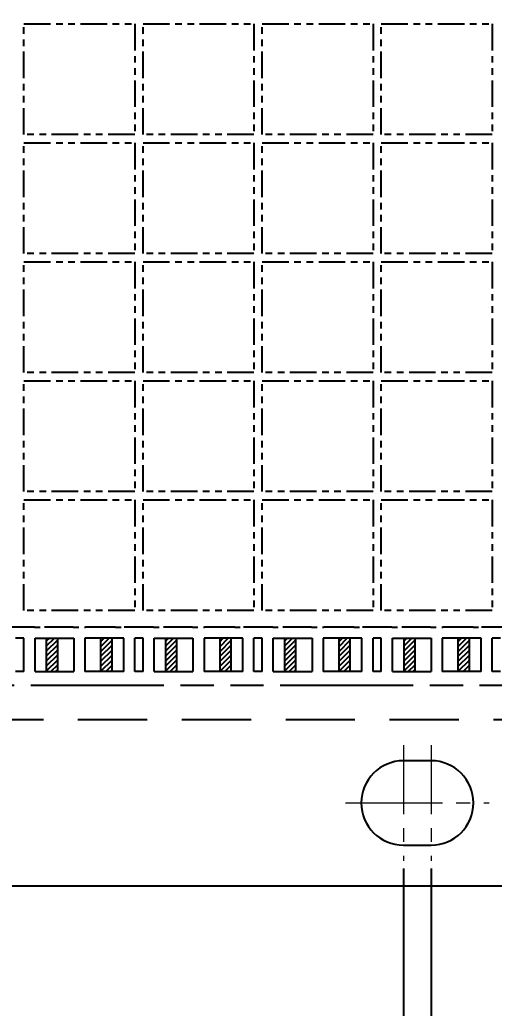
# Model space of a CAD drawing. Extents: x -338 to -53, y 67 to 196.
# Drawn here: x -201.04 to -192.48, y 110.84 to 128.7 of the extents above; entities that cross this region are included whole.
import ezdxf

# ---------------------------------------------------------------- set-up
doc = ezdxf.new("R2010")
doc.units = 0
for name, pattern in [('ACAD_ISO09W100', [45, 24, -3, 6, -3, 6, -3]), ('CENTER', [2, 1.25, -0.25, 0.25, -0.25]), ('HIDDEN', [0.375, 0.25, -0.125])]:
    doc.linetypes.add(name, pattern=pattern)
doc.layers.add('Center', color=1, linetype='CENTER', lineweight=0)
for name, color, linetype in [('dimension', 3, 'Continuous'), ('Etched Area', 4, 'Continuous'), ('Hidden', 4, 'HIDDEN'), ('Molding Line', 5, 'ACAD_ISO09W100'), ('PKG Line', 2, 'ACAD_ISO09W100'), ('Tape Line', 21, 'HIDDEN')]:
    doc.layers.add(name, color=color, linetype=linetype)
doc.styles.add('SIMPLEX', font='SIMPLEX')
doc.dimstyles.new('1', dxfattribs={"dimtxt": 1, "dimasz": 1, "dimexe": 0.3, "dimexo": 0.3, "dimgap": 0.3, "dimtad": 0, "dimdec": 3, "dimzin": 1, "dimdsep": 46, "dimtxsty": 'SIMPLEX', "dimcen": 0, "dimclrd": 256, "dimclre": 256, "dimclrt": 7, "dimadec": 0, "dimazin": 1, "dimtm": 1.25, "dimtfac": 1, "dimtdec": 3, "dimtmove": 0, "dimatfit": 0, "dimfxl": 1, "dimtolj": 1, "dimtzin": 0, "dimlwd": -1, "dimlwe": -1, "dimarcsym": 1})
pattern_1 = [(45, (337.70187, 309.09846), (-0.0449012806, 0.0449012806), [])]
pattern_2 = [(45, (339.85187, 309.09846), (-0.0449012806, 0.0449012806), [])]
pattern_3 = [(45, (342.00187, 309.09846), (-0.0449012806, 0.0449012806), [])]
pattern_4 = [(45, (344.15187, 309.09846), (-0.0449012806, 0.0449012806), [])]

# ---------------------------------------------------------------- blocks, each defined once
blk = doc.blocks.new('*D4')
at = {"layer": 'Defpoints', "color": 0, "transparency": 16777216}
for p in [(2420.128, 1904.188), (2660.578, 1904.154), (2660.578, 1884.768)]:
    blk.add_point(p, dxfattribs=at)
at = {"layer": 'dimension', "transparency": 16777216}
for p, q in [((2420.128, 1903.888), (2420.128, 1884.468)), ((2660.578, 1903.854), (2660.578, 1884.468)), ((2421.128, 1884.768), (2534.356, 1884.768)), ((2659.578, 1884.768), (2551.099, 1884.768))]:
    blk.add_line(p, q, dxfattribs=at)
for points in [[(2421.128, 1884.935), (2421.128, 1884.602), (2420.128, 1884.768)], [(2659.578, 1884.935), (2659.578, 1884.602), (2660.578, 1884.768)]]:
    blk.add_solid(points, dxfattribs=at)
at = {"layer": 'dimension', "color": 7, "transparency": 16777216, "insert": (2542.728, 1884.768), "char_height": 1, "attachment_point": 5, "style": 'SIMPLEX'}
blk.add_mtext('\\A1;240.450 (MOLD LINE)', dxfattribs=at)
blk = doc.blocks.new('*D11')
at = {"layer": 'Defpoints', "color": 0, "transparency": 16777216}
for p in [(2416.103, 1901.617), (2666.103, 1901.617), (2666.103, 1881.793)]:
    blk.add_point(p, dxfattribs=at)
at = {"layer": 'dimension', "transparency": 16777216}
for p, q in [((2416.103, 1901.317), (2416.103, 1881.493)), ((2666.103, 1901.317), (2666.103, 1881.493)), ((2417.103, 1881.793), (2535.488, 1881.793)), ((2665.103, 1881.793), (2547.326, 1881.793))]:
    blk.add_line(p, q, dxfattribs=at)
for points in [[(2417.103, 1881.96), (2417.103, 1881.626), (2416.103, 1881.793)], [(2665.103, 1881.96), (2665.103, 1881.626), (2666.103, 1881.793)]]:
    blk.add_solid(points, dxfattribs=at)
at = {"layer": 'dimension', "color": 7, "transparency": 16777216, "insert": (2541.407, 1881.793), "char_height": 1, "attachment_point": 5, "style": 'SIMPLEX'}
blk.add_mtext('\\A1;250.000±0.100', dxfattribs=at)
blk = doc.blocks.new('*D35')
at = {"layer": 'Defpoints', "color": 0, "transparency": 16777216}
for p in [(2540.353, 1935.274), (2665.922, 1907.274), (2673.632, 1907.274)]:
    blk.add_point(p, dxfattribs=at)
at = {"layer": 'dimension', "transparency": 16777216}
blk.add_line((2666.222, 1907.274), (2673.632, 1907.274), dxfattribs=at)
at = {"layer": 'dimension', "color": 7, "transparency": 16777216, "insert": (2676.408, 1907.274), "char_height": 1, "attachment_point": 5, "style": 'SIMPLEX'}
blk.add_mtext('\\A1;28.000', dxfattribs=at)
blk = doc.blocks.new('*D44')
at = {"layer": 'Defpoints', "color": 0, "transparency": 16777216}
for p in [(2540.353, 1935.274), (2548.353, 1900.889), (2548.353, 1893.012)]:
    blk.add_point(p, dxfattribs=at)
at = {"layer": 'dimension', "transparency": 16777216}
blk.add_line((2548.353, 1900.589), (2548.353, 1893.012), dxfattribs=at)
at = {"layer": 'dimension', "color": 7, "transparency": 16777216, "insert": (2548.353, 1890.712), "char_height": 1, "attachment_point": 5, "rotation": 90, "style": 'SIMPLEX'}
blk.add_mtext('\\A1;8.000', dxfattribs=at)
blk = doc.blocks.new('*D45')
at = {"layer": 'Defpoints', "color": 0, "transparency": 16777216}
for p in [(2540.353, 1935.274), (2548.853, 1900.889), (2549.849, 1893.012)]:
    blk.add_point(p, dxfattribs=at)
at = {"layer": 'dimension', "transparency": 16777216}
for p, q in [((2548.853, 1900.589), (2548.853, 1897.012)), ((2548.853, 1897.012), (2549.849, 1895.012)), ((2549.849, 1895.012), (2549.849, 1893.012))]:
    blk.add_line(p, q, dxfattribs=at)
at = {"layer": 'dimension', "color": 7, "transparency": 16777216, "insert": (2549.849, 1890.712), "char_height": 1, "attachment_point": 5, "rotation": 90, "style": 'SIMPLEX'}
blk.add_mtext('\\A1;8.500', dxfattribs=at)
blk = doc.blocks.new('*D46')
at = {"layer": 'Defpoints', "color": 0, "transparency": 16777216}
for p in [(2540.353, 1935.274), (2595.853, 1900.925), (2595.853, 1893.012)]:
    blk.add_point(p, dxfattribs=at)
at = {"layer": 'dimension', "transparency": 16777216}
blk.add_line((2595.853, 1900.625), (2595.853, 1893.012), dxfattribs=at)
at = {"layer": 'dimension', "color": 7, "transparency": 16777216, "insert": (2595.853, 1890.236), "char_height": 1, "attachment_point": 5, "rotation": 90, "style": 'SIMPLEX'}
blk.add_mtext('\\A1;55.500', dxfattribs=at)
blk = doc.blocks.new('*D47')
at = {"layer": 'Defpoints', "color": 0, "transparency": 16777216}
for p in [(2540.353, 1935.274), (2609.353, 1900.893), (2609.353, 1893.012)]:
    blk.add_point(p, dxfattribs=at)
at = {"layer": 'dimension', "transparency": 16777216}
blk.add_line((2609.353, 1900.593), (2609.353, 1893.012), dxfattribs=at)
at = {"layer": 'dimension', "color": 7, "transparency": 16777216, "insert": (2609.353, 1890.236), "char_height": 1, "attachment_point": 5, "rotation": 90, "style": 'SIMPLEX'}
blk.add_mtext('\\A1;69.000', dxfattribs=at)
blk = doc.blocks.new('*D48')
at = {"layer": 'Defpoints', "color": 0, "transparency": 16777216}
for p in [(2540.353, 1935.274), (2609.853, 1900.91), (2611.024, 1893.012)]:
    blk.add_point(p, dxfattribs=at)
at = {"layer": 'dimension', "transparency": 16777216}
for p, q in [((2609.853, 1900.61), (2609.853, 1897.012)), ((2609.853, 1897.012), (2611.024, 1895.012)), ((2611.024, 1895.012), (2611.024, 1893.012))]:
    blk.add_line(p, q, dxfattribs=at)
at = {"layer": 'dimension', "color": 7, "transparency": 16777216, "insert": (2611.024, 1890.236), "char_height": 1, "attachment_point": 5, "rotation": 90, "style": 'SIMPLEX'}
blk.add_mtext('\\A1;69.500', dxfattribs=at)
blk = doc.blocks.new('*D49')
at = {"layer": 'Defpoints', "color": 0, "transparency": 16777216}
for p in [(2540.353, 1935.274), (2656.853, 1900.932), (2656.853, 1893.012)]:
    blk.add_point(p, dxfattribs=at)
at = {"layer": 'dimension', "transparency": 16777216}
blk.add_line((2656.853, 1900.632), (2656.853, 1893.012), dxfattribs=at)
at = {"layer": 'dimension', "color": 7, "transparency": 16777216, "insert": (2656.853, 1889.95), "char_height": 1, "attachment_point": 5, "rotation": 90, "style": 'SIMPLEX'}
blk.add_mtext('\\A1;116.500', dxfattribs=at)
blk = doc.blocks.new('*D50')
at = {"layer": 'Defpoints', "color": 0, "transparency": 16777216}
for p in [(2540.353, 1935.274), (2659.678, 1904.294), (2659.679, 1893.012)]:
    blk.add_point(p, dxfattribs=at)
at = {"layer": 'dimension', "transparency": 16777216}
for p, q in [((2659.678, 1903.994), (2659.678, 1897.012)), ((2659.678, 1897.012), (2659.679, 1895.012)), ((2659.679, 1895.012), (2659.679, 1893.012))]:
    blk.add_line(p, q, dxfattribs=at)
at = {"layer": 'dimension', "color": 7, "transparency": 16777216, "insert": (2659.679, 1889.95), "char_height": 1, "attachment_point": 5, "rotation": 90, "style": 'SIMPLEX'}
blk.add_mtext('\\A1;119.325', dxfattribs=at)
blk = doc.blocks.new('*D60')
at = {"layer": 'Defpoints', "color": 0, "transparency": 16777216}
for p in [(2540.353, 1935.274), (2582.278, 1904.306), (2582.289, 1893.012)]:
    blk.add_point(p, dxfattribs=at)
at = {"layer": 'dimension', "transparency": 16777216}
for p, q in [((2582.278, 1904.006), (2582.278, 1897.012)), ((2582.278, 1897.012), (2582.289, 1895.012)), ((2582.289, 1895.012), (2582.289, 1893.012))]:
    blk.add_line(p, q, dxfattribs=at)
at = {"layer": 'dimension', "color": 7, "transparency": 16777216, "insert": (2582.289, 1890.331), "char_height": 1, "attachment_point": 5, "rotation": 90, "style": 'SIMPLEX'}
blk.add_mtext('\\A1;41.925', dxfattribs=at)
blk = doc.blocks.new('*D61')
at = {"layer": 'Defpoints', "color": 0, "transparency": 16777216}
for p in [(2540.353, 1935.274), (2636.028, 1904.31), (2636.035, 1893.012)]:
    blk.add_point(p, dxfattribs=at)
at = {"layer": 'dimension', "transparency": 16777216}
for p, q in [((2636.028, 1904.01), (2636.028, 1897.012)), ((2636.028, 1897.012), (2636.035, 1895.012)), ((2636.035, 1895.012), (2636.035, 1893.012))]:
    blk.add_line(p, q, dxfattribs=at)
at = {"layer": 'dimension', "color": 7, "transparency": 16777216, "insert": (2636.035, 1890.236), "char_height": 1, "attachment_point": 5, "rotation": 90, "style": 'SIMPLEX'}
blk.add_mtext('\\A1;95.675', dxfattribs=at)
blk = doc.blocks.new('*D66')
at = {"layer": 'Defpoints', "color": 0, "transparency": 16777216}
for p in [(2540.353, 1935.274), (2659.827, 1904.449), (2673.632, 1904.449)]:
    blk.add_point(p, dxfattribs=at)
at = {"layer": 'dimension', "transparency": 16777216}
blk.add_line((2660.127, 1904.449), (2673.632, 1904.449), dxfattribs=at)
at = {"layer": 'dimension', "color": 7, "transparency": 16777216, "insert": (2676.408, 1904.449), "char_height": 1, "attachment_point": 5, "style": 'SIMPLEX'}
blk.add_mtext('\\A1;30.825', dxfattribs=at)

msp = doc.modelspace()

# ---------------------------------------------------------------- hatches: boundary and pattern name
at = {"layer": 'Etched Area'}
h = msp.add_hatch(dxfattribs=at)
h.set_pattern_fill('ANSI31', color=256, scale=0.02)
h.set_pattern_definition(pattern_1)
h.paths.add_polyline_path([(-200.3555, 117.5277), (-200.5555, 117.5277), (-200.5555, 116.9277), (-200.3555, 116.9277)])
h = msp.add_hatch(dxfattribs=at)
h.set_pattern_fill('ANSI31', color=256, scale=0.02)
h.set_pattern_definition(pattern_1)
h.paths.add_polyline_path([(-199.3755, 117.5277), (-199.5755, 117.5277), (-199.5755, 116.9277), (-199.3755, 116.9277)])
h = msp.add_hatch(dxfattribs=at)
h.set_pattern_fill('ANSI31', color=256, scale=0.02)
h.set_pattern_definition(pattern_2)
h.paths.add_polyline_path([(-198.2055, 117.5277), (-198.4055, 117.5277), (-198.4055, 116.9277), (-198.2055, 116.9277)])
h = msp.add_hatch(dxfattribs=at)
h.set_pattern_fill('ANSI31', color=256, scale=0.02)
h.set_pattern_definition(pattern_2)
h.paths.add_polyline_path([(-197.2255, 117.5277), (-197.4255, 117.5277), (-197.4255, 116.9277), (-197.2255, 116.9277)])
h = msp.add_hatch(dxfattribs=at)
h.set_pattern_fill('ANSI31', color=256, scale=0.02)
h.set_pattern_definition(pattern_3)
h.paths.add_polyline_path([(-196.0555, 117.5277), (-196.2555, 117.5277), (-196.2555, 116.9277), (-196.0555, 116.9277)])
h = msp.add_hatch(dxfattribs=at)
h.set_pattern_fill('ANSI31', color=256, scale=0.02)
h.set_pattern_definition(pattern_3)
h.paths.add_polyline_path([(-195.0755, 117.5277), (-195.2755, 117.5277), (-195.2755, 116.9277), (-195.0755, 116.9277)])
h = msp.add_hatch(dxfattribs=at)
h.set_pattern_fill('ANSI31', color=256, scale=0.02)
h.set_pattern_definition(pattern_4)
h.paths.add_polyline_path([(-193.9055, 117.5277), (-194.1055, 117.5277), (-194.1055, 116.9277), (-193.9055, 116.9277)])
h = msp.add_hatch(dxfattribs=at)
h.set_pattern_fill('ANSI31', color=256, scale=0.02)
h.set_pattern_definition(pattern_4)
h.paths.add_polyline_path([(-192.9255, 117.5277), (-193.1255, 117.5277), (-193.1255, 116.9277), (-192.9255, 116.9277)])

# ---------------------------------------------------------------- linework, layer by layer
for p, q in [((-200.7755, 117.7277), (-201.3055, 117.7277)), ((-200.0755, 117.7277), (-200.5955, 117.7277)), ((-199.3105, 117.7277), (-199.8555, 117.7277)), ((-198.6255, 117.7277), (-199.1555, 117.7277)), ((-197.9255, 117.7277), (-198.4455, 117.7277)), ((-197.1605, 117.7277), (-197.7055, 117.7277)), ((-196.4755, 117.7277), (-197.0055, 117.7277)), ((-195.7755, 117.7277), (-196.2955, 117.7277)), ((-195.0105, 117.7277), (-195.5555, 117.7277)), ((-194.3255, 117.7277), (-194.8555, 117.7277)), ((-193.6255, 117.7277), (-194.1455, 117.7277)), ((-192.8605, 117.7277), (-193.4055, 117.7277)), ((-192.1755, 117.7277), (-192.7055, 117.7277)), ((-200.9655, 117.5277), (-201.1155, 117.5277)), ((-200.9655, 116.9277), (-200.9655, 117.5277)), ((-200.7655, 116.9277), (-200.7655, 117.5277)), ((-200.7655, 117.5277), (-200.0655, 117.5277)), ((-200.5555, 116.9277), (-200.5555, 117.5277)), ((-200.3555, 116.9277), (-200.3555, 117.5277)), ((-200.0655, 117.5277), (-200.0655, 116.9277)), ((-199.1655, 117.5277), (-199.8655, 117.5277)), ((-199.8655, 117.5277), (-199.8655, 116.9277)), ((-199.5755, 116.9277), (-199.5755, 117.5277)), ((-199.3755, 116.9277), (-199.3755, 117.5277)), ((-199.1655, 116.9277), (-199.1655, 117.5277)), ((-198.8155, 117.5277), (-198.9655, 117.5277)), ((-198.9655, 116.9277), (-198.9655, 117.5277)), ((-198.8155, 116.9277), (-198.8155, 117.5277)), ((-198.6155, 116.9277), (-198.6155, 117.5277)), ((-198.6155, 117.5277), (-197.9155, 117.5277)), ((-198.4055, 116.9277), (-198.4055, 117.5277)), ((-198.2055, 116.9277), (-198.2055, 117.5277)), ((-197.9155, 117.5277), (-197.9155, 116.9277)), ((-197.0155, 117.5277), (-197.7155, 117.5277)), ((-197.7155, 117.5277), (-197.7155, 116.9277)), ((-197.4255, 116.9277), (-197.4255, 117.5277)), ((-197.2255, 116.9277), (-197.2255, 117.5277)), ((-197.0155, 116.9277), (-197.0155, 117.5277)), ((-196.6655, 117.5277), (-196.8155, 117.5277)), ((-196.8155, 116.9277), (-196.8155, 117.5277)), ((-196.6655, 116.9277), (-196.6655, 117.5277)), ((-196.4655, 116.9277), (-196.4655, 117.5277)), ((-196.4655, 117.5277), (-195.7655, 117.5277)), ((-196.2555, 116.9277), (-196.2555, 117.5277)), ((-196.0555, 116.9277), (-196.0555, 117.5277)), ((-195.7655, 117.5277), (-195.7655, 116.9277)), ((-194.8655, 117.5277), (-195.5655, 117.5277)), ((-195.5655, 117.5277), (-195.5655, 116.9277)), ((-195.2755, 116.9277), (-195.2755, 117.5277)), ((-195.0755, 116.9277), (-195.0755, 117.5277)), ((-194.8655, 116.9277), (-194.8655, 117.5277)), ((-194.5155, 117.5277), (-194.6655, 117.5277)), ((-194.6655, 116.9277), (-194.6655, 117.5277)), ((-194.5155, 116.9277), (-194.5155, 117.5277)), ((-194.3155, 116.9277), (-194.3155, 117.5277)), ((-194.3155, 117.5277), (-193.6155, 117.5277)), ((-194.1055, 116.9277), (-194.1055, 117.5277)), ((-193.9055, 116.9277), (-193.9055, 117.5277)), ((-193.6155, 117.5277), (-193.6155, 116.9277)), ((-192.7155, 117.5277), (-193.4155, 117.5277)), ((-193.4155, 117.5277), (-193.4155, 116.9277)), ((-193.1255, 116.9277), (-193.1255, 117.5277)), ((-192.9255, 116.9277), (-192.9255, 117.5277)), ((-192.7155, 116.9277), (-192.7155, 117.5277)), ((-192.3655, 117.5277), (-192.5155, 117.5277)), ((-192.5155, 116.9277), (-192.5155, 117.5277)), ((-200.9655, 116.9277), (-201.1155, 116.9277)), ((-200.7655, 116.9277), (-200.0655, 116.9277)), ((-199.1655, 116.9277), (-199.8655, 116.9277)), ((-198.8155, 116.9277), (-198.9655, 116.9277)), ((-198.6155, 116.9277), (-197.9155, 116.9277)), ((-197.0155, 116.9277), (-197.7155, 116.9277)), ((-196.6655, 116.9277), (-196.8155, 116.9277)), ((-196.4655, 116.9277), (-195.7655, 116.9277)), ((-194.8655, 116.9277), (-195.5655, 116.9277)), ((-194.5155, 116.9277), (-194.6655, 116.9277)), ((-194.3155, 116.9277), (-193.6155, 116.9277)), ((-192.7155, 116.9277), (-193.4155, 116.9277)), ((-192.3655, 116.9277), (-192.5155, 116.9277)), ((-193.6155, 115.3147), (-194.1155, 115.3147)), ((-193.6155, 115.3147), (-194.1155, 115.3147)), ((-194.1155, 113.7907), (-193.6155, 113.7907)), ((-194.1155, 113.7907), (-193.6155, 113.7907)), ((-324.3655, 113.0527), (-78.3655, 113.0527))]:
    msp.add_line(p, q)
for centre, start, end in [((-194.1155, 114.5527), 90, 270), ((-194.1155, 114.5527), 90, 270), ((-193.6155, 114.5527), 270, 90), ((-193.6155, 114.5527), 270, 90)]:
    msp.add_arc(centre, 0.762, start, end)
at = {"layer": 'Center'}
for p, q in [((-194.1155, 115.5996), (-194.1155, 113.5058)), ((-193.6155, 115.5996), (-193.6155, 113.5058)), ((-195.1624, 114.5527), (-193.0686, 114.5527)), ((-194.6624, 114.5527), (-192.5686, 114.5527))]:
    msp.add_line(p, q, dxfattribs=at)
at = {"layer": 'Hidden', "ltscale": 0.3}
for p, q in [((-200.7755, 117.7277), (-200.5955, 117.7277)), ((-200.0755, 117.7277), (-199.8555, 117.7277)), ((-199.3105, 117.7277), (-199.1555, 117.7277)), ((-198.6255, 117.7277), (-198.4455, 117.7277)), ((-197.9255, 117.7277), (-197.7055, 117.7277)), ((-197.1605, 117.7277), (-197.0055, 117.7277)), ((-196.4755, 117.7277), (-196.2955, 117.7277)), ((-195.7755, 117.7277), (-195.5555, 117.7277)), ((-195.0105, 117.7277), (-194.8555, 117.7277)), ((-194.3255, 117.7277), (-194.1455, 117.7277)), ((-193.6255, 117.7277), (-193.4055, 117.7277)), ((-192.8605, 117.7277), (-192.7055, 117.7277))]:
    msp.add_line(p, q, dxfattribs=at)
at = {"layer": 'Molding Line', "ltscale": 0.1}
msp.add_line((-322.3405, 116.6777), (-81.8905, 116.6777), dxfattribs=at)
at = {"layer": 'PKG Line', "ltscale": 0.02}
for points in [[(-200.9655, 128.6277), (-198.9655, 128.6277), (-198.9655, 126.6277), (-200.9655, 126.6277)], [(-198.8155, 128.6277), (-196.8155, 128.6277), (-196.8155, 126.6277), (-198.8155, 126.6277)], [(-196.6655, 128.6277), (-194.6655, 128.6277), (-194.6655, 126.6277), (-196.6655, 126.6277)], [(-194.5155, 128.6277), (-192.5155, 128.6277), (-192.5155, 126.6277), (-194.5155, 126.6277)], [(-200.9655, 126.4777), (-198.9655, 126.4777), (-198.9655, 124.4777), (-200.9655, 124.4777)], [(-198.8155, 126.4777), (-196.8155, 126.4777), (-196.8155, 124.4777), (-198.8155, 124.4777)], [(-196.6655, 126.4777), (-194.6655, 126.4777), (-194.6655, 124.4777), (-196.6655, 124.4777)], [(-194.5155, 126.4777), (-192.5155, 126.4777), (-192.5155, 124.4777), (-194.5155, 124.4777)], [(-200.9655, 124.3277), (-198.9655, 124.3277), (-198.9655, 122.3277), (-200.9655, 122.3277)], [(-198.8155, 124.3277), (-196.8155, 124.3277), (-196.8155, 122.3277), (-198.8155, 122.3277)], [(-196.6655, 124.3277), (-194.6655, 124.3277), (-194.6655, 122.3277), (-196.6655, 122.3277)], [(-194.5155, 124.3277), (-192.5155, 124.3277), (-192.5155, 122.3277), (-194.5155, 122.3277)], [(-200.9655, 122.1777), (-198.9655, 122.1777), (-198.9655, 120.1777), (-200.9655, 120.1777)], [(-198.8155, 122.1777), (-196.8155, 122.1777), (-196.8155, 120.1777), (-198.8155, 120.1777)], [(-196.6655, 122.1777), (-194.6655, 122.1777), (-194.6655, 120.1777), (-196.6655, 120.1777)], [(-194.5155, 122.1777), (-192.5155, 122.1777), (-192.5155, 120.1777), (-194.5155, 120.1777)], [(-200.9655, 120.0277), (-198.9655, 120.0277), (-198.9655, 118.0277), (-200.9655, 118.0277)], [(-198.8155, 120.0277), (-196.8155, 120.0277), (-196.8155, 118.0277), (-198.8155, 118.0277)], [(-196.6655, 120.0277), (-194.6655, 120.0277), (-194.6655, 118.0277), (-196.6655, 118.0277)], [(-194.5155, 120.0277), (-192.5155, 120.0277), (-192.5155, 118.0277), (-194.5155, 118.0277)]]:
    msp.add_lwpolyline(points, close=True, dxfattribs=at)
at = {"layer": 'Tape Line', "color": 21, "ltscale": 5}
msp.add_line((-76.8655, 116.0527), (-325.8655, 116.0527), dxfattribs=at)

# ---------------------------------------------------------------- dimensions: what is measured, and where the dimension line sits
at = {"layer": 'dimension'}
for feature_location, offset, dtype, picture, middle in [((-76.5469, 120.0527), (7.71, 0), 0, '*D35', (-66.0607, 120.0527)), ((-194.1155, 113.6677), (0, -7.8766), 1, '*D44', (-194.1155, 103.4912)), ((-193.6155, 113.6677), (0.9951, -7.8766), 1, '*D45', (-192.6204, 103.4912)), ((-146.6155, 113.7037), (0, -7.9126), 1, '*D46', (-146.6155, 103.015)), ((-133.1155, 113.6718), (0, -7.8806), 1, '*D47', (-133.1155, 103.015)), ((-132.6155, 113.6888), (1.1704, -7.8976), 1, '*D48', (-131.4451, 103.015)), ((-85.6155, 113.7111), (0, -7.92), 1, '*D49', (-85.6155, 102.7293)), ((-82.7905, 117.0728), (0.0007, -11.2817), 1, '*D50', (-82.7898, 102.7293)), ((-160.1905, 117.0844), (0.0108, -11.2933), 1, '*D60', (-160.1796, 103.1102)), ((-106.4405, 117.0887), (0.0062, -11.2975), 1, '*D61', (-106.4342, 103.015)), ((-82.6414, 117.2277), (13.8045, 0), 0, '*D66', (-66.0607, 117.2277))]:
    dim = msp.add_ordinate_dim(feature_location=feature_location, offset=offset, dtype=dtype, origin=(-202.1155, 148.0527), dimstyle='1', dxfattribs=at)
    dim.commit()
    dim.dimension.update_dxf_attribs({"geometry": picture, "text_midpoint": middle, "insert": (-2742.4689, -1787.2212)})
dim = msp.add_linear_dim(base=(-81.8905, 97.5472), p1=(-322.3405, 116.9664), p2=(-81.8905, 116.9329), angle=0, text='<> (MOLD LINE)', dimstyle='1', dxfattribs=at)
dim.commit()
dim.dimension.update_dxf_attribs({"geometry": '*D4', "text_midpoint": (-199.7411, 97.5472), "dimtype": 128, "insert": (-2742.4689, -1787.2212)})
dim = msp.add_linear_dim(base=(-76.3655, 94.5718), p1=(-326.3655, 114.3958), p2=(-76.3655, 114.3958), dimstyle='1', override={"dimtol": 1, "dimtp": 0.1, "dimtm": 0.1}, dxfattribs=at)
dim.commit()
dim.dimension.update_dxf_attribs({"geometry": '*D11', "text_midpoint": (-201.0622, 94.5718), "dimtype": 128, "insert": (-2742.4689, -1787.2212)})

doc.saveas('drawing.dxf')
